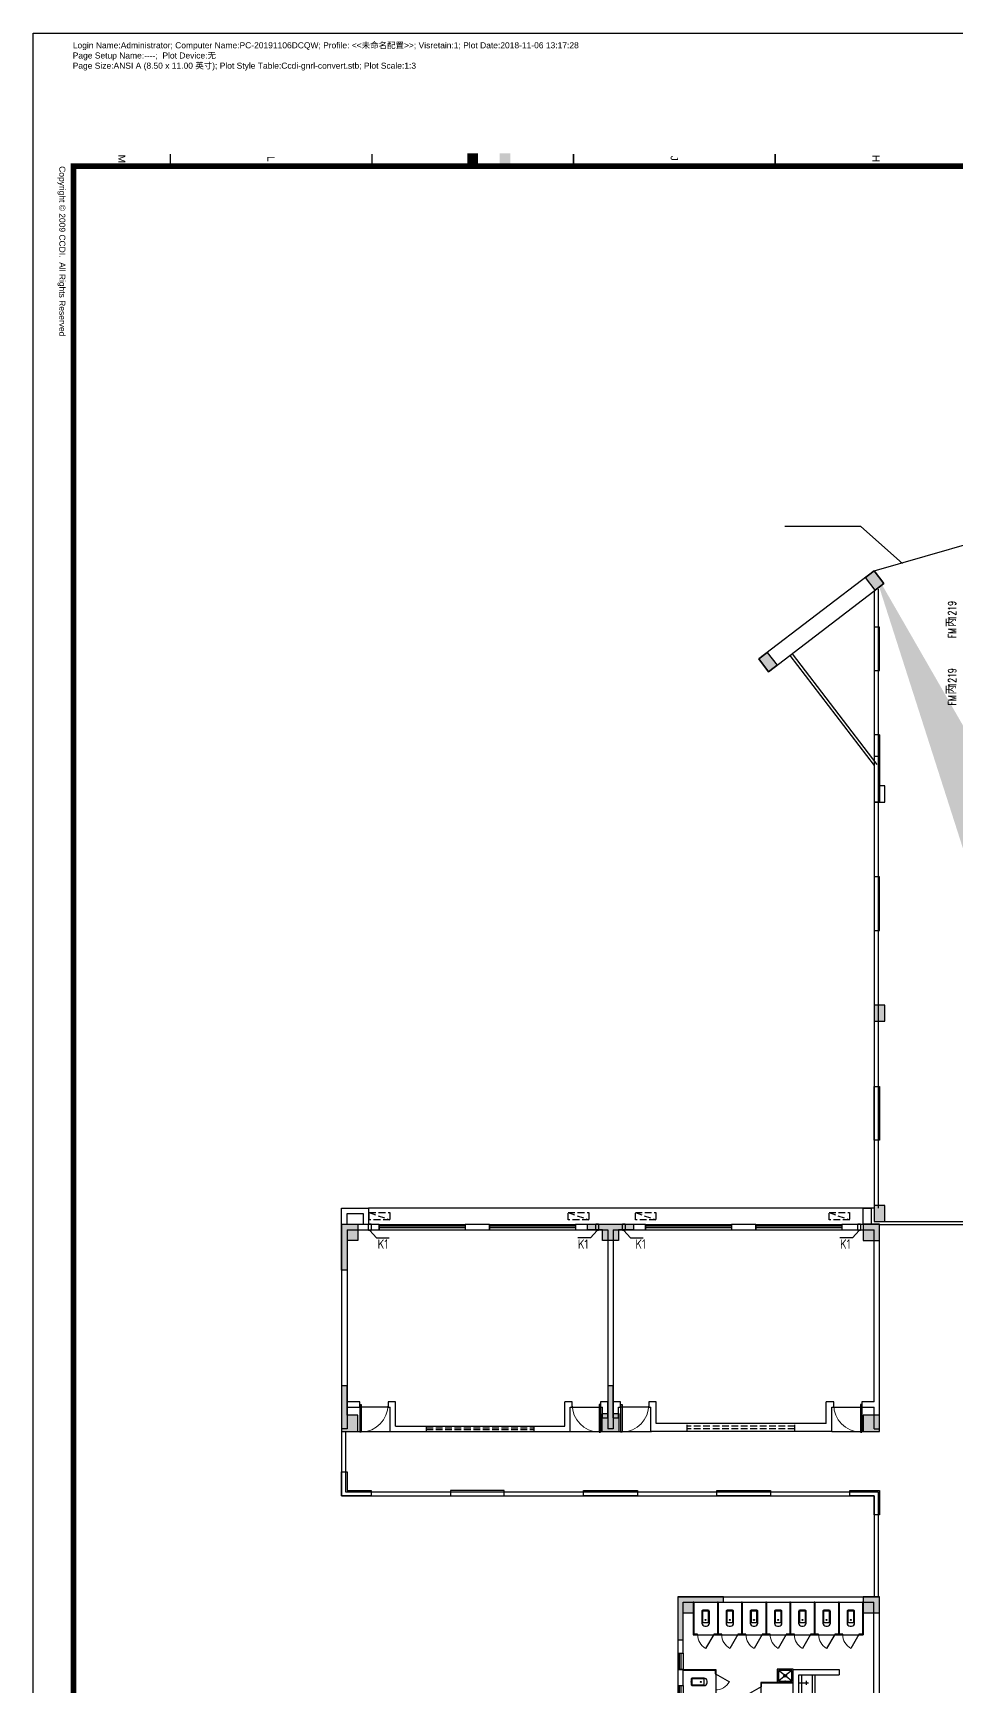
# Model space of a CAD drawing. Extents: x 129492 to 2683129, y 513162 to 1188265.
# Drawn here: x 517105 to 551464, y 578055 to 639551 of the extents above; entities that cross this region are included whole.
import ezdxf
from ezdxf.enums import TextEntityAlignment as Align

# ---------------------------------------------------------------- set-up
doc = ezdxf.new("R2010")
doc.units = 0
doc.header["$LTSCALE"] = 1000
doc.header["$MEASUREMENT"] = 0
doc.linetypes.add('DASH', pattern=[0.35, 0.25, -0.1])
for name, color, linetype in [('3#楼柱网$0$COLS', 6, 'Continuous'), ('3#楼柱网$0$COLS-HATH', 8, 'Continuous'), ('A-DOOR', 2, 'Continuous'), ('A-ELEV-HEVY', 2, 'Continuous'), ('A-HRAL', 104, 'Continuous'), ('A-OVER', 23, 'Continuous'), ('A-WALL', 4, 'Continuous'), ('A-WIND', 2, 'Continuous'), ('DOOR_FIRE_TEXT', 7, 'Continuous'), ('G-0-XREF', 2, 'Continuous'), ('G-ANNO-DIMS', 3, 'Continuous'), ('卫生间$0$A-FIXT', 211, 'Continuous'), ('卫生间$0$A-WALL', 4, 'Continuous'), ('卫生间$0$A-WIND', 2, 'Continuous'), ('图框CCDI_B0GA1+0.00$0$G-ANNO-TEXT', 33, 'Continuous'), ('图框CCDI_B0GA1+0.00$0$G-BORD', 3, 'Continuous')]:
    doc.layers.add(name, color=color, linetype=linetype)
doc.styles.add('_TCH_WINDOW', font='SIMPLEX', dxfattribs={"height": 3.5, "bigfont": 'GBCBIG'})
doc.styles.get("Standard").update_dxf_attribs({"font": 'gbenor.shx', "bigfont": 'gbcbig.shx'})
doc.styles.add('图框CCDI_B0GA1+0.00$0$CCDI_T_G01', font='arial.ttf')

# ---------------------------------------------------------------- blocks, each defined once
blk = doc.blocks.new('卫生间$0$$lvtry$00000000')
for p, q in [((0, 0), (0, -329.6)), ((75.7, -264.7), (-73.5, -264.7))]:
    blk.add_line(p, q)
blk.add_circle((0, -264.7), 16.2)
blk = doc.blocks.new('卫生间$0$$TCHSYS$WIN2D')
for p, q in [((-0.5, 0.5), (0.5, 0.5)), ((-0.5, 0.5), (-0.5, -0.5)), ((0.5, 0.17), (-0.5, 0.17)), ((0.5, 0.5), (0.5, -0.5)), ((0.5, -0.17), (-0.5, -0.17)), ((-0.5, -0.5), (0.5, -0.5))]:
    blk.add_line(p, q)
blk = doc.blocks.new('卫生间$0$$lvtry$00000200')
at = {"color": 0}
for p, q in [((-110, -40, 0), (-110, -470, 0)), ((100, -30, 0), (-100, -30, 0)), ((110, -470, 0), (110, -40, 0))]:
    blk.add_line(p, q, dxfattribs=at)
at = {"color": 0, "elevation": 0}
blk.add_lwpolyline([(100, 0), (-100, 0, 0.414214), (-140, -40), (-140, -480, 0.414214), (-30, -590), (30, -590, 0.414214), (140, -480), (140, -40, 0.414214)], format="xyb", close=True, dxfattribs=at)
blk.add_lwpolyline([(140, -470), (-140, -470)], dxfattribs=at)
at = {"color": 0}
blk.add_circle((0, -359, 0), 20, dxfattribs=at)
for centre, start, end in [((-100, -40, 0), 90, 180), ((100, -40, 0), 0, 90)]:
    blk.add_arc(centre, 10, start, end, dxfattribs=at)
for p in [(0, 0), (0, -359, 0)]:
    blk.add_point(p, dxfattribs=at)
blk = doc.blocks.new('卫生间$0$$TCHSYS$APDOOR2D')
blk.add_line((0.5, 0), (0, 0.87))
at = {"lineweight": 13}
blk.add_arc((0.5, 0), 1, 120, 180, dxfattribs=at)
blk = doc.blocks.new('卫生间$0$$lvtry$00000191')
at = {"color": 0}
for p, q in [((-250, -50, 0), (-39, -219, 0)), ((-250, -450, 0), (-39, -281, 0)), ((39, -219, 0), (250, -50, 0)), ((39, -281, 0), (250, -450, 0))]:
    blk.add_line(p, q, dxfattribs=at)
at = {"color": 0, "elevation": 0}
for points in [[(300, -500), (300, 0), (-300, 0), (-300, -500)], [(250, -450), (250, -50), (-250, -50), (-250, -450)]]:
    blk.add_lwpolyline(points, close=True, dxfattribs=at)
at = {"color": 0}
blk.add_circle((0, -250, 0), 50, dxfattribs=at)
for p in [(0, -50, 0), (0, -250, 0)]:
    blk.add_point(p, dxfattribs=at)
blk = doc.blocks.new('卫生间')
at = {"layer": '卫生间$0$A-FIXT'}
for p, q in [((892, 14880), (892, 13668)), ((917, 14880), (892, 14880)), ((917, 14880), (917, 13693)), ((1792, 14880), (1792, 13693)), ((1817, 14880), (1792, 14880)), ((1817, 14880), (1817, 13693)), ((2692, 14880), (2692, 13693)), ((2717, 14880), (2692, 14880)), ((2717, 14880), (2717, 13693)), ((3592, 14880), (3592, 13693)), ((3617, 14880), (3592, 14880)), ((3617, 14880), (3617, 13693)), ((4492, 14880), (4492, 13693)), ((4517, 14880), (4492, 14880)), ((4517, 14880), (4517, 13693)), ((5392, 14880), (5392, 13693)), ((5417, 14880), (5392, 14880)), ((5417, 14880), (5417, 13693)), ((6292, 14880), (6292, 13693)), ((6317, 14880), (6292, 14880)), ((6317, 14880), (6317, 13693)), ((7192, 14880), (7192, 13693)), ((7217, 14880), (7192, 14880)), ((7217, 14880), (7217, 13668)), ((892, 13668), (7217, 13668)), ((892, 13668), (1055, 13668)), ((1055, 13693), (917, 13693)), ((1055, 13668), (1055, 13693)), ((1792, 13693), (1655, 13693)), ((1655, 13693), (1655, 13668)), ((1655, 13668), (1805, 13668)), ((1805, 13668), (1955, 13668)), ((1955, 13693), (1817, 13693)), ((1955, 13668), (1955, 13693)), ((2692, 13693), (2555, 13693)), ((2555, 13693), (2555, 13668)), ((2555, 13668), (2705, 13668)), ((2705, 13668), (2855, 13668)), ((2855, 13693), (2717, 13693)), ((2855, 13668), (2855, 13693)), ((3592, 13693), (3455, 13693)), ((3455, 13693), (3455, 13668)), ((3455, 13668), (3605, 13668)), ((3605, 13668), (3755, 13668)), ((3755, 13693), (3617, 13693)), ((3755, 13668), (3755, 13693)), ((4492, 13693), (4355, 13693)), ((4355, 13693), (4355, 13668)), ((4355, 13668), (4505, 13668)), ((4505, 13668), (4655, 13668)), ((4655, 13693), (4517, 13693)), ((4655, 13668), (4655, 13693)), ((5392, 13693), (5255, 13693)), ((5255, 13693), (5255, 13668)), ((5255, 13668), (5405, 13668)), ((5405, 13668), (5555, 13668)), ((5555, 13693), (5417, 13693)), ((5555, 13668), (5555, 13693)), ((6292, 13693), (6155, 13693)), ((6155, 13693), (6155, 13668)), ((6155, 13668), (6305, 13668)), ((6305, 13668), (6455, 13668)), ((6455, 13693), (6317, 13693)), ((6455, 13668), (6455, 13693)), ((7192, 13693), (7055, 13693)), ((7055, 13693), (7055, 13668)), ((7055, 13668), (7217, 13668)), ((517, 12380), (1730, 12380)), ((517, 12380), (517, 12355)), ((517, 12355), (1705, 12355)), ((1705, 12355), (1705, 12218)), ((1730, 12380), (1730, 8755)), ((1730, 12218), (1730, 12380)), ((1705, 12218), (1730, 12218)), ((3405, 11893), (3405, 5580)), ((4617, 11893), (3405, 11893)), ((3405, 11893), (3405, 11730)), ((3405, 11730), (3430, 11730)), ((4617, 11868), (3430, 11868)), ((3430, 11730), (3430, 11868)), ((4617, 11868), (4617, 11893)), ((4917, 12180), (4917, 8880)), ((5317, 12180), (5317, 9280)), ((5417, 12180), (5417, 9380))]:
    blk.add_line(p, q, dxfattribs=at)
at = {"layer": '卫生间$0$A-WALL'}
for p, q in [((317, 15080), (7817, 15080)), ((317, 15080), (317, 12980)), ((517, 14880), (7617, 14880)), ((517, 12980), (517, 14880)), ((7617, 11380), (7617, 14880)), ((7817, 11380), (7817, 15080)), ((317, 12980), (517, 12980)), ((317, 12380), (317, 11780)), ((517, 12380), (317, 12380)), ((517, 11780), (517, 12380)), ((4617, 12380), (6317, 12380)), ((4617, 8680), (4617, 12380)), ((6317, 12380), (6317, 12180)), ((317, 11780), (517, 11780)), ((4817, 12180), (6317, 12180)), ((4817, 8780), (4817, 12180))]:
    blk.add_line(p, q, dxfattribs=at)
at = {"layer": '卫生间$0$A-FIXT'}
for name, p, rotation in [('卫生间$0$$lvtry$00000200', (1355, 14580), 1.634452083752059e-08), ('卫生间$0$$lvtry$00000200', (2255, 14580), 1.634452083752059e-08), ('卫生间$0$$lvtry$00000200', (3155, 14580), 1.634452083752059e-08), ('卫生间$0$$lvtry$00000200', (4055, 14580), 1.634452083752059e-08), ('卫生间$0$$lvtry$00000200', (4955, 14580), 1.634452083752059e-08), ('卫生间$0$$lvtry$00000200', (5855, 14580), 1.634452083752059e-08), ('卫生间$0$$lvtry$00000200', (6755, 14580), 1.634452083752059e-08), ('卫生间$0$$lvtry$00000191', (4317, 11893), 180.0000000162568), ('卫生间$0$$lvtry$00000200', (817, 11918, 0), 90.00000000843664)]:
    blk.add_blockref(name, p, dxfattribs=dict(at, rotation=rotation))
at = {"layer": '卫生间$0$A-FIXT', "xscale": 600, "zscale": 25}
for p, yscale, rotation in [((1355, 13680), -600, 1.634176119778441e-08), ((2255, 13680), -600, 1.634176119778441e-08), ((3155, 13680), -600, 1.634917242735257e-08), ((4055, 13680), -600, 1.634176119778441e-08), ((4955, 13680), -600, 1.634176119778441e-08), ((5855, 13680), -600, 1.634917242735257e-08), ((6755, 13680), -600, 1.634176119778441e-08), ((1717, 11918), -600, 90.00000000843686), ((3417, 11430), 600, 89.99999999156313)]:
    blk.add_blockref('卫生间$0$$TCHSYS$APDOOR2D', p, dxfattribs=dict(at, yscale=yscale, rotation=rotation))
at = {"layer": '卫生间$0$A-FIXT', "xscale": -1, "rotation": 90.00000027649769}
blk.add_blockref('卫生间$0$$lvtry$00000000', (4847, 11880, 0), dxfattribs=at)
at = {"layer": '卫生间$0$A-WIND', "xscale": 600.0000000074506, "yscale": -200, "zscale": 200, "rotation": 270.0000000084387}
for p in [(417, 12680), (417, 11480)]:
    blk.add_blockref('卫生间$0$$TCHSYS$WIN2D', p, dxfattribs=at)
blk = doc.blocks.new('A$C011D5BA5')
at = {"linetype": 'DASH'}
blk.add_line((-765, -267), (0, 0), dxfattribs=at)
blk.add_lwpolyline([(-765, -267), (0, -267), (0, 0), (-765, 0)], close=True, dxfattribs=at)
blk = doc.blocks.new('ktw1')
for points in [[(900, -24175), (1000, -24175), (1000, -24425), (900, -24425)], [(9350, -24175), (9450, -24175), (9450, -24425), (9350, -24425)], [(10350, -24175), (10450, -24175), (10450, -24425), (10350, -24425)], [(19100, -24175), (19200, -24175), (19200, -24425), (19100, -24425)]]:
    blk.add_lwpolyline(points, close=True)
for points in [[(950, -24425), (1197, -24695), (1666, -24695)], [(9400, -24425), (9153, -24695), (8684, -24695)], [(10400, -24425), (10647, -24695), (11116, -24695)], [(19150, -24425), (18903, -24695), (18434, -24695)]]:
    blk.add_lwpolyline(points)
at = {"ltscale": 5, "xscale": -1, "rotation": 180}
for p in [(1691, -24029), (9092, -24029), (11591, -24029), (18792, -24029)]:
    blk.add_blockref('A$C011D5BA5', p, dxfattribs=at)
for p in [(1239, -25110), (8684, -25110), (10823, -25110), (18434, -25110)]:
    blk.add_text('K1', height=350).set_placement(p)
blk = doc.blocks.new('图框CCDI_B0GA1+0.00')
at = {"layer": 'Defpoints'}
blk.add_point((0, 0), dxfattribs=at)
at = {"layer": '图框CCDI_B0GA1+0.00$0$G-BORD'}
blk.add_lwpolyline([(0, 59400), (84100, 59400), (84100, 0), (0, 0)], close=True, dxfattribs=at)
at = {"layer": '图框CCDI_B0GA1+0.00$0$G-BORD', "const_width": 140}
blk.add_lwpolyline([(3300, 58400), (83100, 58400), (83100, 1000), (3300, 1000)], close=True, dxfattribs=at)
at = {"layer": '图框CCDI_B0GA1+0.00$0$G-BORD', "const_width": 35}
for points in [[(3300, 18400), (3000, 18400)], [(3300, 13400), (3000, 13400)], [(3300, 8400), (3000, 8400)], [(3300, 3400), (3000, 3400)]]:
    blk.add_lwpolyline(points, dxfattribs=at)
at = {"layer": '图框CCDI_B0GA1+0.00$0$G-ANNO-TEXT', "style": '图框CCDI_B0GA1+0.00$0$CCDI_T_G01'}
for s, p in [('H', (3111, 20900)), ('J', (3103, 15900)), ('K', (3109, 10900)), ('L', (3118, 5900)), ('M', (3118, 2200))]:
    blk.add_text(s, height=180, dxfattribs=at).set_placement(p, align=Align.MIDDLE_CENTER)
for s, p in [('Login Name:Administrator; Computer Name:PC-20191106DCQW; Profile: <<未命名配置>>; Visretain:1; Plot Date:2018-11-06 13:17:28', (378, 985)), ('Page Size:ANSI A (8.50 x 11.00 英寸); Plot Style Table:Ccdi-gnrl-convert.stb; Plot Scale:1:3', (883, 982)), ('Page Setup Name:----;  Plot Device:无', (631, 983))]:
    blk.add_text(s, height=150, rotation=90, dxfattribs=at).set_placement(p)
at = {"layer": '图框CCDI_B0GA1+0.00$0$G-ANNO-TEXT', "insert": (3300, 800), "char_height": 150, "width": 6667.42, "attachment_point": 1, "style": '图框CCDI_B0GA1+0.00$0$CCDI_T_G01'}
blk.add_mtext('{\\fArial|b0|i0|c0|p32;Copyright © 2009 CCDI.  All Rights Reserved}', dxfattribs=at)
blk = doc.blocks.new('3#楼柱网')
at = {"layer": '3#楼柱网$0$COLS-HATH'}
h = blk.add_hatch(color=256, dxfattribs=at)
h.paths.add_polyline_path([(-28327982, 42527826), (-28328207, 42527826), (-28328207, 42528476), (-28327557, 42528476), (-28327557, 42527826), (-28327782, 42527826), (-28327782, 42526776), (-28327982, 42526776)])
h.paths.add_polyline_path([(-28294907, 42579476), (-28294157, 42579476), (-28294157, 42580226), (-28294907, 42580226)], flags=16)
h.paths.add_polyline_path([(-28314482, 42588076), (-28313282, 42588076), (-28313282, 42587876), (-28313882, 42587876), (-28313882, 42587476), (-28314282, 42587476), (-28314282, 42586826), (-28314482, 42586826)], flags=17)
h.paths.add_polyline_path([(-28275082, 42556376), (-28274682, 42556376), (-28274682, 42556776), (-28275082, 42556776)], flags=17)
h.paths.add_polyline_path([(-28275082, 42523476), (-28274682, 42523476), (-28274682, 42523876), (-28275082, 42523876)], flags=17)
h.paths.add_polyline_path([(-28314682, 42543026), (-28314282, 42543026), (-28314282, 42543626), (-28314682, 42543626)], flags=17)
h.paths.add_polyline_path([(-28318582, 42542976), (-28317882, 42542976), (-28317882, 42543676), (-28318582, 42543676)], flags=17)
h.paths.add_polyline_path([(-28325382, 42543026), (-28324782, 42543026), (-28324782, 42543626), (-28325382, 42543626)], flags=17)
h.paths.add_polyline_path([(-28325382, 42534626), (-28325382, 42536226), (-28325182, 42536226), (-28325182, 42535226), (-28324782, 42535226), (-28324782, 42534826), (-28323682, 42534826), (-28323682, 42534626)], flags=17)
h.paths.add_polyline_path([(-28318082, 42533926), (-28317682, 42533926), (-28317682, 42534526), (-28318082, 42534526)], flags=17)
h.paths.add_polyline_path([(-28314682, 42533926), (-28314282, 42533926), (-28314282, 42534526), (-28314682, 42534526)], flags=17)
h.paths.add_polyline_path([(-28314682, 42534626), (-28314282, 42534626), (-28314282, 42535226), (-28314682, 42535226)], flags=17)
h.paths.add_polyline_path([(-28318482, 42534626), (-28317882, 42534626), (-28317882, 42535226), (-28318482, 42535226)], flags=17)
h.paths.add_polyline_path([(-28328732, 42520776), (-28327032, 42520776), (-28327032, 42520976), (-28327582, 42520976), (-28327582, 42521376), (-28327782, 42521376), (-28327982, 42521376), (-28327982, 42521376), (-28328182, 42521376), (-28328182, 42520976), (-28328732, 42520976)])
h.paths.add_polyline_path([(-28314682, 42524976), (-28314282, 42524976), (-28314282, 42525576), (-28314682, 42525576)], flags=17)
h.paths.add_polyline_path([(-28285532, 42513676), (-28283832, 42513676), (-28283832, 42513876), (-28284382, 42513876), (-28284382, 42514276), (-28284582, 42514276), (-28284582, 42515376), (-28284782, 42515376), (-28284782, 42514276), (-28284982, 42514276), (-28284982, 42513876), (-28285532, 42513876)], flags=17)
h.paths.add_polyline_path([(-28305332, 42513676), (-28303632, 42513676), (-28303632, 42513876), (-28304182, 42513876), (-28304182, 42514276), (-28304382, 42514276), (-28304382, 42515376), (-28304582, 42515376), (-28304582, 42514276), (-28304782, 42514276), (-28304782, 42513876), (-28305332, 42513876)], flags=17)
h.paths.add_polyline_path([(-28309782, 42528656), (-28309782, 42525576), (-28310182, 42525576), (-28310182, 42524976), (-28309582, 42524976), (-28309582, 42529256), (-28310182, 42529256), (-28310182, 42528656)], flags=17)
h.paths.add_polyline_path([(-28281262, 42528576), (-28281262, 42528576), (-28281262, 42528576), (-28281262, 42527976), (-28280662, 42527976), (-28280662, 42528376), (-28277182, 42528376), (-28277182, 42527976), (-28276582, 42527976), (-28276582, 42528576)], flags=17)
h.paths.add_polyline_path([(-28314682, 42528656), (-28314282, 42528656), (-28314282, 42529256), (-28314682, 42529256)], flags=17)
h.paths.add_polyline_path([(-28318482, 42527876), (-28317882, 42527876), (-28317882, 42528476), (-28318482, 42528476)], flags=17)
h.paths.add_polyline_path([(-28274682, 42521376), (-28275282, 42521376), (-28275282, 42520776), (-28274882, 42520776), (-28274882, 42519676), (-28274682, 42519676), (-28274682, 42520776)], flags=17)
h.paths.add_polyline_path([(-28337882, 42528476), (-28337282, 42528476), (-28337282, 42527876), (-28337682, 42527876), (-28337682, 42526776), (-28337882, 42526776), (-28337882, 42527876)])
h.paths.add_polyline_path([(-28337882, 42520776), (-28337282, 42520776), (-28337282, 42521376), (-28337682, 42521376), (-28337682, 42522476), (-28337882, 42522476), (-28337882, 42521376)])
h.paths.add_polyline_path([(-28318082, 42513676), (-28318082, 42515676), (-28317782, 42515676), (-28317782, 42513676)])
h.paths.add_polyline_path([(-28304782, 42521376), (-28304182, 42521376), (-28304182, 42520776), (-28304382, 42520776), (-28304382, 42519676), (-28304582, 42519676), (-28304582, 42520776), (-28304782, 42520776)], flags=17)
h.paths.add_polyline_path([(-28284982, 42521376), (-28284382, 42521376), (-28284382, 42520776), (-28284582, 42520776), (-28284582, 42519676), (-28284782, 42519676), (-28284782, 42520776), (-28284982, 42520776)], flags=17)
h.paths.add_polyline_path([(-28294932, 42520676), (-28294232, 42520676), (-28294232, 42521376), (-28294932, 42521376)], flags=17)
h.paths.add_polyline_path([(-28314482, 42520776), (-28313882, 42520776), (-28313882, 42521376), (-28314482, 42521376)], flags=17)
h.paths.add_polyline_path([(-28318482, 42520776), (-28317882, 42520776), (-28317882, 42521376), (-28318482, 42521376)], flags=17)
h.paths.add_polyline_path([(-28294882, 42513676), (-28294282, 42513676), (-28294282, 42514276), (-28294882, 42514276)], flags=17)
h.paths.add_polyline_path([(-28314482, 42513676), (-28313882, 42513676), (-28313882, 42514276), (-28314482, 42514276)])
h.paths.add_polyline_path([(-28328732, 42563776), (-28327032, 42563776), (-28327032, 42563576), (-28327582, 42563576), (-28327582, 42563176), (-28327782, 42563176), (-28327982, 42563176), (-28327982, 42563176), (-28328182, 42563176), (-28328182, 42563576), (-28328732, 42563576)])
h.paths.add_polyline_path([(-28278482, 42579476), (-28277982, 42579476), (-28277982, 42579976), (-28278482, 42579976), (-28278482, 42579676), (-28279682, 42579676), (-28279682, 42579476)], flags=17)
h.paths.add_polyline_path([(-28325382, 42549926), (-28325382, 42548326), (-28325182, 42548326), (-28325182, 42549326), (-28324782, 42549326), (-28324782, 42549726), (-28323682, 42549726), (-28323682, 42549926)], flags=17)
h.paths.add_polyline_path([(-28285532, 42546576), (-28283832, 42546576), (-28283832, 42546776), (-28284382, 42546776), (-28284382, 42547176), (-28284582, 42547176), (-28284582, 42548276), (-28284782, 42548276), (-28284782, 42547176), (-28284982, 42547176), (-28284982, 42546776), (-28285532, 42546776)], flags=17)
h.paths.add_polyline_path([(-28309782, 42561476), (-28309782, 42558796), (-28310182, 42558796), (-28310182, 42558196), (-28309582, 42558196), (-28309582, 42562076), (-28310182, 42562076), (-28310182, 42561476)], flags=17)
h.paths.add_polyline_path([(-28281262, 42561476), (-28281262, 42561476), (-28281262, 42561476), (-28281262, 42560876), (-28280662, 42560876), (-28280662, 42561276), (-28277182, 42561276), (-28277182, 42560876), (-28276582, 42560876), (-28276582, 42561476)], flags=17)
h.paths.add_polyline_path([(-28318082, 42563876), (-28317682, 42563876), (-28317682, 42564476), (-28318082, 42564476)], flags=17)
h.paths.add_polyline_path([(-28314682, 42563876), (-28314282, 42563876), (-28314282, 42564476), (-28314682, 42564476)], flags=17)
h.paths.add_polyline_path([(-28322370, 42584799), (-28322052, 42585042), (-28321688, 42584565), (-28322005, 42584322)], flags=17)
h.paths.add_polyline_path([(-28274682, 42554276), (-28275282, 42554276), (-28275282, 42553676), (-28274882, 42553676), (-28274882, 42552576), (-28274682, 42552576), (-28274682, 42553676)], flags=17)
h.paths.add_polyline_path([(-28304782, 42554276), (-28304182, 42554276), (-28304182, 42553676), (-28304382, 42553676), (-28304382, 42552576), (-28304582, 42552576), (-28304582, 42553676), (-28304782, 42553676)], flags=17)
h.paths.add_polyline_path([(-28284982, 42554276), (-28284382, 42554276), (-28284382, 42553676), (-28284582, 42553676), (-28284582, 42552576), (-28284782, 42552576), (-28284782, 42553676), (-28284982, 42553676)], flags=17)
h.paths.add_polyline_path([(-28294932, 42553576), (-28294232, 42553576), (-28294232, 42554276), (-28294932, 42554276)], flags=17)
h.paths.add_polyline_path([(-28314482, 42553676), (-28313882, 42553676), (-28313882, 42554276), (-28314482, 42554276)], flags=17)
h.paths.add_polyline_path([(-28337882, 42556076), (-28337282, 42556076), (-28337282, 42556676), (-28337682, 42556676), (-28337682, 42557776), (-28337882, 42557776), (-28337882, 42556676)])
h.paths.add_polyline_path([(-28327982, 42556726), (-28328207, 42556726), (-28328207, 42556076), (-28327557, 42556076), (-28327557, 42556726), (-28327782, 42556726), (-28327782, 42557776), (-28327982, 42557776)])
h.paths.add_polyline_path([(-28318482, 42556076), (-28317882, 42556076), (-28317882, 42556676), (-28318482, 42556676)], flags=17)
h.paths.add_polyline_path([(-28318482, 42549326), (-28317882, 42549326), (-28317882, 42549926), (-28318482, 42549926)], flags=17)
h.paths.add_polyline_path([(-28274682, 42546576), (-28275282, 42546576), (-28275282, 42547176), (-28274882, 42547176), (-28274882, 42548276), (-28274682, 42548276), (-28274682, 42547176)], flags=17)
h.paths.add_polyline_path([(-28305332, 42546576), (-28303632, 42546576), (-28303632, 42546776), (-28304182, 42546776), (-28304182, 42547176), (-28304382, 42547176), (-28304382, 42548276), (-28304582, 42548276), (-28304582, 42547176), (-28304782, 42547176), (-28304782, 42546776), (-28305332, 42546776)], flags=16)
h.paths.add_polyline_path([(-28294882, 42546576), (-28294282, 42546576), (-28294282, 42547176), (-28294882, 42547176)], flags=17)
h.paths.add_polyline_path([(-28314482, 42546576), (-28313882, 42546576), (-28313882, 42547176), (-28314482, 42547176)], flags=17)
h.paths.add_polyline_path([(-28314682, 42571326), (-28314282, 42571326), (-28314282, 42571926), (-28314682, 42571926)], flags=17)
h.paths.add_polyline_path([(-28314682, 42561476), (-28314282, 42561476), (-28314282, 42562076), (-28314682, 42562076)], flags=17)
h.paths.add_polyline_path([(-28304782, 42579476), (-28304182, 42579476), (-28304182, 42580076), (-28304382, 42580076), (-28304382, 42581176), (-28304582, 42581176), (-28304582, 42580076), (-28304782, 42580076)], flags=17)
h.paths.add_polyline_path([(-28284382, 42579676), (-28284382, 42580076), (-28284582, 42580076), (-28284582, 42581176), (-28284782, 42581176), (-28284782, 42580076), (-28284982, 42580076), (-28284982, 42579476), (-28283982, 42579476), (-28283982, 42579676)], flags=17)
h.paths.add_polyline_path([(-28314482, 42579476), (-28313882, 42579476), (-28313882, 42580076), (-28314482, 42580076)], flags=17)
h.paths.add_polyline_path([(-28318082, 42571326), (-28317682, 42571326), (-28317682, 42571926), (-28318082, 42571926)], flags=17)
h.paths.add_polyline_path([(-28337882, 42563776), (-28337282, 42563776), (-28337282, 42563176), (-28337682, 42563176), (-28337682, 42562076), (-28337882, 42562076), (-28337882, 42563176)])
h.paths.add_polyline_path([(-28318482, 42563176), (-28317882, 42563176), (-28317882, 42563776), (-28318482, 42563776)], flags=17)
h.paths.add_polyline_path([(-28304782, 42588076), (-28304182, 42588076), (-28304182, 42587476), (-28304382, 42587476), (-28304382, 42586376), (-28304582, 42586376), (-28304582, 42587476), (-28304782, 42587476)], flags=17)
h.paths.add_polyline_path([(-28284982, 42588076), (-28284382, 42588076), (-28284382, 42587476), (-28284582, 42587476), (-28284582, 42586376), (-28284782, 42586376), (-28284782, 42587476), (-28284982, 42587476)], flags=17)
h.paths.add_polyline_path([(-28294882, 42587476), (-28294282, 42587476), (-28294282, 42588076), (-28294882, 42588076)], flags=17)
h.paths.add_polyline_path([(-28274882, 42579976), (-28274882, 42581176), (-28274682, 42581176), (-28274682, 42579476), (-28275182, 42579476), (-28275182, 42579976)], flags=17)
edge = h.paths.add_edge_path(flags=17)
edge.add_line((-28281262, 42523676), (-28276582, 42523676))
edge.add_line((-28276582, 42523676), (-28276582, 42523876))
edge.add_line((-28276582, 42523876), (-28276982, 42523876))
edge.add_line((-28276982, 42523876), (-28280862, 42523876))
edge.add_line((-28280862, 42523876), (-28281262, 42523876))
edge.add_line((-28281262, 42523876), (-28281262, 42523676))
edge.add_line((-28281262, 42523676), (-28280862, 42523676))
h.paths.add_polyline_path([(-28281262, 42556776), (-28280862, 42556776), (-28276982, 42556776), (-28276582, 42556776), (-28276582, 42556576), (-28281262, 42556576)], flags=17)
h.paths.add_polyline_path([(-28278182, 42586776), (-28278382, 42586776), (-28278382, 42586376), (-28277982, 42586376), (-28277982, 42587676), (-28277982, 42588076), (-28278382, 42588076), (-28278382, 42587676), (-28278182, 42587676)], flags=17)
edge = h.paths.add_edge_path(flags=17)
edge.add_line((-28274682, 42587176), (-28274682, 42585476))
edge.add_line((-28274682, 42585476), (-28274882, 42585476))
edge.add_line((-28274882, 42585476), (-28274882, 42586776))
edge.add_line((-28274882, 42586776), (-28275082, 42586776))
edge.add_line((-28275082, 42586776), (-28275082, 42587176))
edge.add_line((-28275082, 42587176), (-28274682, 42587176))
edge.add_line((-28274682, 42587176), (-28274682, 42586776))
edge = h.paths.add_edge_path(flags=17)
edge.add_line((-28318082, 42580076), (-28318082, 42579476))
edge.add_line((-28318082, 42579476), (-28317682, 42579476))
edge.add_line((-28317682, 42579476), (-28317682, 42580076))
edge.add_line((-28317682, 42580076), (-28317882, 42580076))
edge.add_line((-28317882, 42580076), (-28317882, 42581176))
edge.add_line((-28317882, 42581176), (-28318082, 42581176))
edge.add_line((-28318082, 42581176), (-28318082, 42579476))
h.paths.add_polyline_path([(-28318082, 42579476), (-28317682, 42579476), (-28317682, 42580076), (-28317882, 42580076), (-28317882, 42581176), (-28318082, 42581176)], flags=16)
edge = h.paths.add_edge_path()
edge.add_line((-28324782, 42534626), (-28324782, 42534626))
edge.add_line((-28324782, 42534626), (-28325382, 42534626))
edge.add_line((-28325382, 42534626), (-28325382, 42535226))
edge.add_line((-28281262, 42523876), (-28281262, 42523676))
edge.add_line((-28274782, 42513676), (-28275682, 42513676))
edge.add_line((-28275682, 42513676), (-28275682, 42513876))
edge.add_line((-28275682, 42513876), (-28275282, 42513876))
edge.add_line((-28275282, 42513876), (-28275282, 42514276))
edge.add_line((-28275282, 42514276), (-28274882, 42514276))
edge.add_line((-28274882, 42514276), (-28274882, 42515376))
edge.add_line((-28274882, 42515376), (-28274682, 42515376))
edge.add_line((-28274682, 42515376), (-28274682, 42514276))
edge.add_line((-28274682, 42514276), (-28274682, 42513676))
edge.add_line((-28274682, 42513676), (-28275282, 42513676))
edge.add_line((-28318082, 42588076), (-28317718, 42587599))
edge.add_line((-28317718, 42587599), (-28318036, 42587356))
edge.add_line((-28318036, 42587356), (-28318400, 42587833))
edge.add_line((-28318400, 42587833), (-28318082, 42588076))
edge.add_line((-28304782, 42546576), (-28304182, 42546576))
edge.add_line((-28284982, 42579476), (-28284382, 42579476))
h = blk.add_hatch(color=256, dxfattribs=at)
h.paths.add_polyline_path([(-28318082, 42588076), (-28318400, 42587833), (-28318036, 42587356), (-28317718, 42587599)])
h.paths.add_polyline_path([(-28274882, 42586776), (-28274882, 42585476), (-28274682, 42585476), (-28274682, 42587176), (-28275082, 42587176), (-28275082, 42586776)])
at = {"layer": '3#楼柱网$0$COLS'}
for points in [[(-28318082, 42588076), (-28317718, 42587599), (-28318036, 42587356), (-28318400, 42587833), (-28318082, 42588076)], [(-28322370, 42584799), (-28322052, 42585042), (-28321688, 42584565), (-28322005, 42584322), (-28322370, 42584799)], [(-28318082, 42580076), (-28318082, 42579476), (-28317682, 42579476), (-28317682, 42580076), (-28317882, 42580076), (-28317882, 42581176), (-28318082, 42581176), (-28318082, 42579476)], [(-28337882, 42563776), (-28337282, 42563776), (-28337282, 42563176), (-28337682, 42563176), (-28337682, 42562076), (-28337882, 42562076), (-28337882, 42563176), (-28337882, 42563176), (-28337882, 42563776)], [(-28328732, 42563776), (-28327032, 42563776), (-28327032, 42563576), (-28327582, 42563576), (-28327582, 42563176), (-28327782, 42563176), (-28327782, 42563176), (-28327982, 42563176), (-28327982, 42563176), (-28328182, 42563176), (-28328182, 42563576), (-28328732, 42563576), (-28328732, 42563776)], [(-28337882, 42556076), (-28337282, 42556076), (-28337282, 42556676), (-28337682, 42556676), (-28337682, 42557776), (-28337882, 42557776), (-28337882, 42556676), (-28337882, 42556676), (-28337882, 42556076)], [(-28327982, 42556726), (-28328207, 42556726), (-28328207, 42556076), (-28327557, 42556076), (-28327557, 42556726), (-28327782, 42556726), (-28327782, 42557776), (-28327982, 42557776), (-28327982, 42556726)], [(-28325382, 42549926), (-28325382, 42548326), (-28325182, 42548326), (-28325182, 42549326), (-28324782, 42549326), (-28324782, 42549726), (-28323682, 42549726), (-28323682, 42549926), (-28325382, 42549926)]]:
    blk.add_lwpolyline(points, dxfattribs=at)
for points in [[(-28318082, 42571326), (-28317682, 42571326), (-28317682, 42571926), (-28318082, 42571926)], [(-28318082, 42563876), (-28317682, 42563876), (-28317682, 42564476), (-28318082, 42564476)], [(-28318482, 42563176), (-28317882, 42563176), (-28317882, 42563776), (-28318482, 42563776)], [(-28318482, 42556076), (-28317882, 42556076), (-28317882, 42556676), (-28318482, 42556676)], [(-28318482, 42549326), (-28317882, 42549326), (-28317882, 42549926), (-28318482, 42549926)]]:
    blk.add_lwpolyline(points, close=True, dxfattribs=at)
blk = doc.blocks.new('fewwwww')
at = {"layer": 'G-0-XREF', "ltscale": 5}
h = blk.add_hatch(color=8, dxfattribs=at)
h.dxf.hatch_style = 1
h.paths.add_polyline_path([(11047, 111183), (11047, 110797), (11452, 110797), (11452, 111183)])
h.paths.add_polyline_path([(36781, -5202), (36874, -5186), (37275, -5119), (36963, -3274), (36469, -3357), (36469, -3357)])
blk = doc.blocks.new('ggfd')
at = {"layer": 'G-0-XREF', "ltscale": 5}
for points in [[(19700, 72200), (19700, 70600), (19900, 70600), (19900, 72200)], [(19700, 62925), (19700, 60925), (19900, 60925), (19900, 62925)], [(19700, 53125), (19700, 55125), (19900, 55125), (19900, 53125)], [(5950, 40100), (3950, 40100), (3950, 39900), (5950, 39900)], [(8900, 40100), (10900, 40100), (10900, 39900), (8900, 39900)], [(13850, 40100), (15850, 40100), (15850, 39900), (13850, 39900)]]:
    blk.add_lwpolyline(points, close=True, dxfattribs=at)
for points in [[(100, 39900), (-100, 39900), (-100, 40800), (100, 40800), (100, 40100)], [(100, 40100), (1000, 40100), (1000, 39900), (-100, 39900), (-100, 40100)], [(19700, 39900), (18800, 39900), (18800, 40100), (19900, 40100)], [(19900, 40100), (19900, 39200), (19700, 39200), (19700, 39900)]]:
    blk.add_lwpolyline(points, dxfattribs=at)
blk = doc.blocks.new('$TCHSYS$WIN2D')
for p, q in [((-0.5, 0.5), (0.5, 0.5)), ((-0.5, 0.5), (-0.5, -0.5)), ((0.5, 0.5), (0.5, -0.5)), ((0.5, 0.167), (-0.5, 0.167)), ((0.5, -0.167), (-0.5, -0.167)), ((-0.5, -0.5), (0.5, -0.5))]:
    blk.add_line(p, q)
blk = doc.blocks.new('$DorLib2D$00000001')
for p, q in [((0.45, 0.975), (0.5, 0.975)), ((0.45, 0), (0.45, 0.975)), ((0.5, 0), (0.5, 0.975)), ((0.5, 0), (0.45, 0))]:
    blk.add_line(p, q)
at = {"lineweight": 13}
blk.add_arc((0.475, 0), 0.975, 91.46928, 180, dxfattribs=at)

msp = doc.modelspace()

# ---------------------------------------------------------------- hatches: boundary and pattern name
at = {"layer": 'G-0-XREF', "ltscale": 5}
h = msp.add_hatch(color=8, dxfattribs=at)
h.dxf.hatch_style = 1
h.paths.add_polyline_path([(533252, 635081), (533252, 634694), (533657, 634694), (533657, 635081)])

# ---------------------------------------------------------------- linework, layer by layer
at = {"ltscale": 5}
for p, q in [((552080, 595355), (548380, 595355)), ((548580, 595255), (552180, 595255))]:
    msp.add_line(p, q, dxfattribs=at)
at = {"layer": 'A-DOOR'}
for p, q in [((530305, 588455), (529255, 588455)), ((537155, 588455), (538205, 588455)), ((540005, 588455), (538955, 588455)), ((546880, 588455), (547930, 588455))]:
    msp.add_line(p, q, dxfattribs=at)
at = {"layer": 'A-ELEV-HEVY'}
for points in [[(528580, 595255), (528580, 595855), (529580, 595855), (529580, 595255)], [(548380, 595855), (547980, 595855)], [(547980, 595255), (547980, 595855)]]:
    msp.add_lwpolyline(points, dxfattribs=at)
at = {"layer": 'A-HRAL', "ltscale": 5}
for points in [[(548380, 619555), (552180, 620647), (552180, 620155)], [(548380, 618800), (548380, 595855)], [(548530, 618877), (548530, 595855)], [(545251, 616409), (548380, 612315)], [(545331, 616470), (548480, 612349)], [(528580, 587555), (528580, 585155), (548380, 585155), (548380, 581405)], [(528730, 587555), (528730, 585305), (548530, 585305), (548530, 581405)]]:
    msp.add_lwpolyline(points, dxfattribs=at)
at = {"layer": 'A-OVER'}
msp.add_lwpolyline([(547980, 595855), (529580, 595855)], dxfattribs=at)
at = {"layer": 'A-WALL'}
for p, q in [((548380, 613455), (548380, 610955)), ((548580, 613455), (548380, 613455)), ((548580, 613455), (548580, 610955)), ((548580, 610955), (548380, 610955)), ((548280, 595855), (548280, 595255)), ((528580, 595255), (528580, 587655)), ((529980, 595255), (528580, 595255)), ((528780, 595055), (528780, 587655)), ((528780, 595055), (529980, 595055)), ((529980, 595055), (529980, 595255)), ((534080, 595255), (533180, 595255)), ((533180, 595255), (533180, 595055)), ((533180, 595055), (534080, 595055)), ((534080, 595055), (534080, 595255)), ((538580, 595255), (537280, 595255)), ((537280, 595255), (537280, 595055)), ((537280, 595055), (538480, 595055)), ((538480, 595055), (538480, 587655)), ((539880, 595255), (538580, 595255)), ((538680, 595055), (539880, 595055)), ((538680, 595055), (538680, 587655)), ((539880, 595055), (539880, 595255)), ((543980, 595255), (543080, 595255)), ((543080, 595255), (543080, 595055)), ((543080, 595055), (543980, 595055)), ((543980, 595055), (543980, 595255)), ((548580, 595255), (547180, 595255)), ((547180, 595255), (547180, 595055)), ((547180, 595055), (548380, 595055)), ((548380, 588655), (548380, 595055)), ((548580, 588555), (548580, 595255)), ((529255, 588655), (528780, 588655)), ((528780, 588655), (528780, 588455)), ((529255, 588455), (529255, 588655)), ((530580, 588655), (530305, 588655)), ((530305, 588655), (530305, 588455)), ((530580, 587755), (530580, 588655)), ((536880, 587755), (536880, 588655)), ((537155, 588655), (536880, 588655)), ((537155, 588455), (537155, 588655)), ((538480, 588655), (538205, 588655)), ((538205, 588655), (538205, 588455)), ((538480, 588055), (538480, 588655)), ((538680, 588055), (538680, 588655)), ((538955, 588655), (538680, 588655)), ((538955, 588455), (538955, 588655)), ((540280, 588655), (540005, 588655)), ((540005, 588655), (540005, 588455)), ((540280, 587855), (540280, 588655)), ((546605, 587855), (546605, 588655)), ((546880, 588655), (546605, 588655)), ((546880, 588455), (546880, 588655)), ((548380, 588655), (547930, 588655)), ((547930, 588655), (547930, 588455)), ((548580, 587655), (548580, 588555)), ((528780, 588455), (529255, 588455)), ((530305, 588455), (530380, 588455)), ((530380, 587555), (530380, 588455)), ((537080, 587555), (537080, 588455)), ((537080, 588455), (537155, 588455)), ((538205, 588455), (538280, 588455)), ((538280, 588055), (538280, 588455)), ((538280, 588055), (538480, 588055)), ((538680, 588055), (538880, 588055)), ((538880, 588055), (538880, 588455)), ((538880, 588455), (538955, 588455)), ((540005, 588455), (540080, 588455)), ((540080, 587555), (540080, 588455)), ((546805, 587555), (546805, 588455)), ((546805, 588455), (546880, 588455)), ((547930, 588455), (548380, 588455)), ((548380, 587655), (548380, 588455)), ((528780, 587655), (528580, 587655)), ((530380, 587555), (537080, 587555)), ((530580, 587755), (536880, 587755)), ((538680, 587655), (538480, 587655)), ((546805, 587555), (540080, 587555)), ((546605, 587855), (540280, 587855)), ((548380, 587655), (548580, 587655))]:
    msp.add_line(p, q, dxfattribs=at)
msp.add_lwpolyline([(548380, 619555), (544092, 616279), (544457, 615802), (548744, 619079)], close=True, dxfattribs=at)
for points in [[(528580, 595255), (528580, 595855), (529580, 595855), (529580, 595255)], [(528780, 595255), (528780, 595655), (529380, 595655), (529380, 595255)], [(547980, 595255), (547980, 595855), (548280, 595855)]]:
    msp.add_lwpolyline(points, dxfattribs=at)
at = {"layer": 'A-WIND', "linetype": 'DASH'}
for p, q in [((531730, 587755), (531730, 587555)), ((531730, 587689), (535730, 587689)), ((531730, 587622), (535730, 587622)), ((535730, 587755), (535730, 587555)), ((541430, 587555), (541430, 587855)), ((545430, 587755), (541430, 587755)), ((545430, 587655), (541430, 587655)), ((545430, 587555), (545430, 587855))]:
    msp.add_line(p, q, dxfattribs=at)
at = {"layer": 'G-0-XREF', "ltscale": 5}
for p, q in [((529180, 587555), (530405, 587555)), ((537080, 587555), (538280, 587555)), ((538905, 587555), (540105, 587555)), ((546805, 587555), (548005, 587555))]:
    msp.add_line(p, q, dxfattribs=at)
at = {"layer": 'G-ANNO-DIMS'}
for p, q in [((547892, 621203), (545062, 621203)), ((549445, 619832), (547892, 621203))]:
    msp.add_line(p, q, dxfattribs=at)

# ---------------------------------------------------------------- block references
msp.add_blockref('ktw1', (528680, 619455))
at = {"layer": 'A-DOOR', "xscale": 1050, "zscale": 200}
for p, yscale, rotation in [((529780, 588555), 1050, 180.0000000077491), ((537680, 588555), -1050, 359.999999997432), ((539480, 588555), 1050, 180.0000000070227), ((547405, 588555), -1050, 359.9999999974335)]:
    msp.add_blockref('$DorLib2D$00000001', p, dxfattribs=dict(at, yscale=yscale, rotation=rotation))
at = {"layer": 'A-WIND', "xscale": -3200, "yscale": -200, "zscale": 200}
for p, rotation in [((531580, 595155), 180.0000000153507), ((535680, 595155), 180.0000000153507), ((541480, 595155), 179.9999999846062), ((545580, 595155), 179.9999999846062)]:
    msp.add_blockref('$TCHSYS$WIN2D', p, dxfattribs=dict(at, rotation=rotation))
at = {"layer": 'G-0-XREF', "ltscale": 5, "xscale": 1.5, "yscale": 1.5, "zscale": 1.5, "rotation": 270}
msp.add_blockref('图框CCDI_B0GA1+0.00', (517105, 639551), dxfattribs=at)
at = {"layer": 'G-0-XREF'}
for name, p in [('fewwwww', (523405, 523901)), ('ggfd', (528680, 545255))]:
    msp.add_blockref(name, p, dxfattribs=at)
at = {"layer": 'G-0-XREF', "ltscale": 5}
for name, p in [('3#楼柱网', (28866462, -41968520)), ('卫生间', (540762, 566325))]:
    msp.add_blockref(name, p, dxfattribs=at)

# ---------------------------------------------------------------- texts
at = {"layer": 'DOOR_FIRE_TEXT', "style": '_TCH_WINDOW', "width": 0.705882}
for s, p in [('1219', (551430, 617713)), ('FM', (551430, 617047)), ('1219', (551433, 615213)), ('FM', (551433, 614547))]:
    msp.add_text(s, height=297.5, rotation=90, dxfattribs=at).set_placement(p)
at = {"layer": 'DOOR_FIRE_TEXT', "style": '_TCH_WINDOW'}
for p in [(551430, 617467), (551433, 614967)]:
    msp.add_text('丙', height=338, rotation=90, dxfattribs=at).set_placement(p)

doc.saveas('drawing.dxf')
